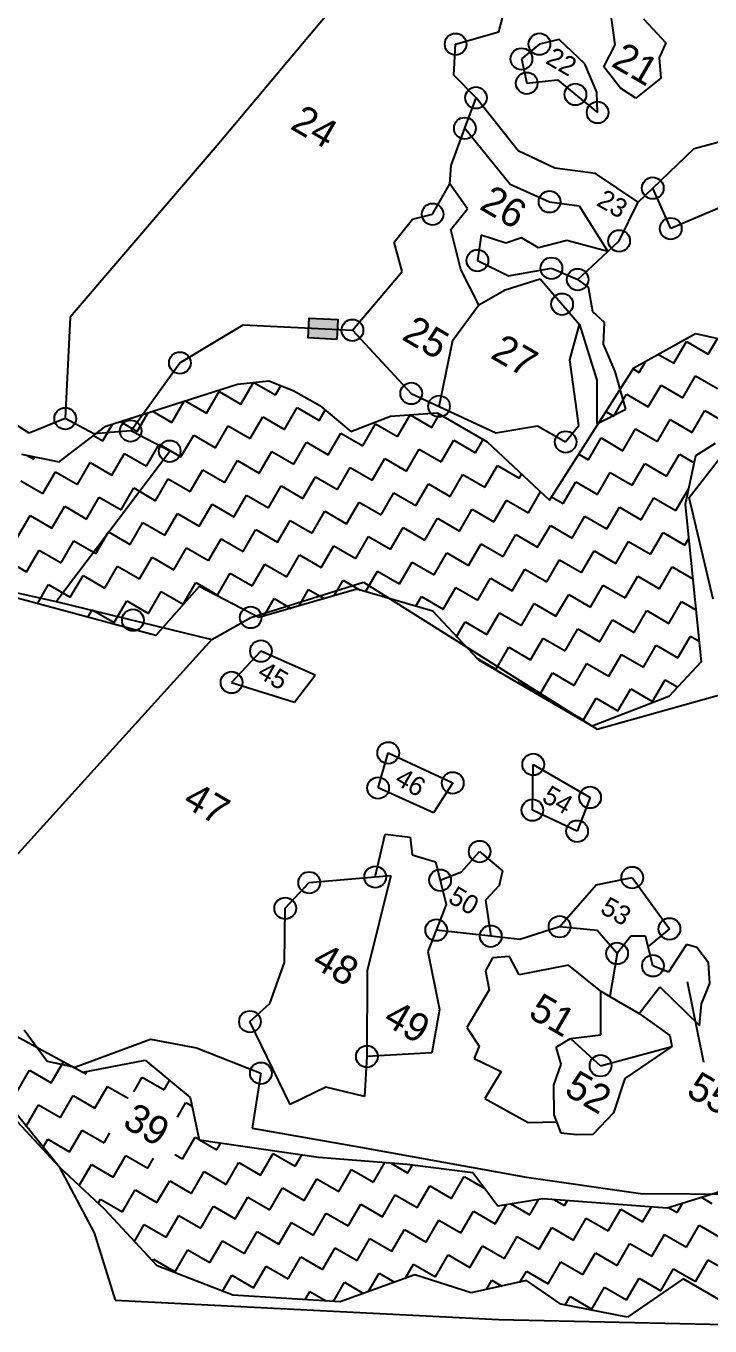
# Model space of a CAD drawing. Header units: metres. Extents: x 321906 to 324695, y 1838151 to 1839688.
# Drawn here: x 322976 to 323425, y 1838385 to 1839238 of the extents above; entities that cross this region are included whole.
import ezdxf

# ---------------------------------------------------------------- set-up
doc = ezdxf.new("R2010")
doc.units = ezdxf.units.M
for name, color, linetype in [('POLY_HATCH', 12, 'Continuous'), ('POLY_PARCEL', 6, 'Continuous'), ('TEXT_PARCEL', 7, 'Continuous'), ('V_BOUND_LINE', 7, 'Continuous')]:
    doc.layers.add(name, color=color, linetype=linetype)
doc.styles.add('TEXT_MAP', font='', dxfattribs={"height": 2.5})
doc.styles.get('TEXT_MAP').set_extended_font_data('Kruti Dev 050')
doc.dimstyles.get("Standard").update_dxf_attribs({"dimtxt": 0.18, "dimasz": 0.18, "dimexe": 0.18, "dimexo": 0.0625, "dimgap": 0.09, "dimtad": 0, "dimtih": 1, "dimtoh": 1, "dimdec": 4, "dimzin": 0, "dimdsep": 46, "dimtxsty": 'Standard', "dimcen": 0.09, "dimadec": 0, "dimazin": 0, "dimtfac": 1, "dimtdec": 4, "dimtofl": 0, "dimtmove": 0, "dimatfit": 3, "dimfxl": 1, "dimtolj": 1, "dimtzin": 0, "dimarcsym": 0})

msp = doc.modelspace()

# ---------------------------------------------------------------- hatches: boundary and pattern name
msp.add_hatch(color=256).paths.add_polyline_path([(323161.93, 1839046.42), (323161.2, 1839033.37), (323180.06, 1839032.3), (323180.8, 1839045.36)])

# ---------------------------------------------------------------- linework, layer by layer
msp.add_lwpolyline([(323180.06, 1839032.3), (323161.2, 1839033.37), (323161.93, 1839046.42), (323180.8, 1839045.36)], close=True)
for centre in [(323257.99, 1839226.11), (323313, 1839226.19), (323301.22, 1839216.44), (323304.63, 1839200.49), (323271.37, 1839190.99), (323336.63, 1839193.13), (323351.19, 1839181.31), (323264.05, 1839170.93), (323387.36, 1839131.66), (323319.63, 1839122.7), (323242.92, 1839114.5), (323399.19, 1839105.07), (323365.3, 1839097.04), (323272.3, 1839084.09), (323320.91, 1839079.04), (323338.09, 1839071.64), (323327.88, 1839055.5), (323190.27, 1839038.4), (323077.03, 1839016.95), (323228.89, 1838996.94), (323247.11, 1838988.44), (323001.83, 1838980.43), (323044.74, 1838972.27), (323070.35, 1838958.98), (323330.21, 1838965.06), (323046.22, 1838848.11), (323123.5, 1838849.89), (323130.26, 1838827.81), (323110.98, 1838807.24), (323213.76, 1838760.99), (323308.95, 1838753.4), (323207.12, 1838737.96), (323256.13, 1838741.27), (323346.27, 1838731.73), (323308.34, 1838723.41), (323337.74, 1838709.58), (323273.74, 1838696.24), (323205.24, 1838679.55), (323247.78, 1838677.46), (323373.88, 1838679.14), (323161.91, 1838675.84), (323146.15, 1838658.98), (323245.27, 1838644.71), (323326.2, 1838646.91), (323398.35, 1838645.49), (323281.05, 1838640.7), (323363.97, 1838629.36), (323387.51, 1838621.24), (323123.03, 1838584.61), (323199.78, 1838561.71), (323130.23, 1838550.77), (323353.08, 1838555.69)]:
    msp.add_circle(centre, 7.11)
at = {"layer": 'POLY_HATCH'}
for p, q in [((323374.87, 1839013.7), (323415.4, 1839036.25)), ((323415.4, 1839036.25), (323442.76, 1839030.13)), ((323319.55, 1838926.81), (323374.87, 1839013.7)), ((323028.44, 1838975.43), (323114.91, 1839002.94)), ((323114.91, 1839002.94), (323135.5, 1839005.16)), ((323135.5, 1839005.16), (323151.39, 1838998.76)), ((323151.39, 1838998.76), (323168.82, 1838988.91)), ((323168.82, 1838988.91), (323189.27, 1838971.9)), ((323189.27, 1838971.9), (323215.19, 1838982.01)), ((323215.19, 1838982.01), (323245.88, 1838984.16)), ((323245.88, 1838984.16), (323278.61, 1838965.16)), ((322997.78, 1838951.95), (323028.44, 1838975.43)), ((323278.61, 1838965.16), (323319.55, 1838926.81)), ((322973.11, 1838957.03), (322997.78, 1838951.95)), ((323428.38, 1838964.14), (323415.52, 1838955.88)), ((323415.52, 1838955.88), (323408.68, 1838924.07)), ((323408.68, 1838924.07), (323419.21, 1838820.8)), ((323061.27, 1838838.09), (322937.13, 1838871.32)), ((323089.64, 1838870.19), (323061.27, 1838838.09)), ((323128.87, 1838849.84), (323089.64, 1838870.19)), ((323193.13, 1838868.39), (323128.87, 1838849.84)), ((323243.09, 1838853.95), (323193.13, 1838868.39)), ((323273.12, 1838821.93), (323243.09, 1838853.95)), ((323347.66, 1838778.64), (323273.12, 1838821.93)), ((323419.21, 1838820.8), (323397.84, 1838798.08)), ((323397.84, 1838798.08), (323347.66, 1838778.64)), ((322952.3, 1838584.51), (323013.35, 1838551.48)), ((322997.81, 1838489.31), (322933.69, 1838568.55)), ((323013.35, 1838551.48), (323054.33, 1838559.26)), ((323054.33, 1838559.26), (323083.89, 1838534.81)), ((323083.89, 1838534.81), (323089.71, 1838507.14)), ((323089.71, 1838507.14), (323168.11, 1838495.62)), ((323168.11, 1838495.62), (323226.22, 1838491.02)), ((323396.79, 1838462.4), (323525.8, 1838502.6)), ((323027.71, 1838461.29), (322997.81, 1838489.31)), ((323226.22, 1838491.02), (323269.2, 1838485.49)), ((323269.2, 1838485.49), (323285.74, 1838463.74)), ((323062.15, 1838424.3), (323027.71, 1838461.29)), ((323285.74, 1838463.74), (323315.23, 1838468.47)), ((323315.23, 1838468.47), (323396.79, 1838462.4)), ((323111.82, 1838405.17), (323062.15, 1838424.3)), ((323231.31, 1838418.36), (323182.18, 1838400.74)), ((323268.25, 1838406.62), (323231.31, 1838418.36)), ((323304.54, 1838414.69), (323268.25, 1838406.62)), ((323327.12, 1838399.15), (323304.54, 1838414.69)), ((323407.27, 1838415.75), (323370.87, 1838390.74)), ((323445.45, 1838393.58), (323407.27, 1838415.75)), ((323182.18, 1838400.74), (323111.82, 1838405.17)), ((323370.87, 1838390.74), (323327.12, 1838399.15))]:
    msp.add_line(p, q, dxfattribs=at)
at = {"layer": 'POLY_HATCH', "linetype": 'Continuous'}
for p, q in [((323423.78, 1839022.72), (323429.77, 1839033.04)), ((323401.11, 1839016.71), (323409.44, 1839031.05)), ((323409.44, 1839031.05), (323423.78, 1839022.72)), ((323378.44, 1839010.7), (323382.73, 1839018.07)), ((323390.92, 1839022.63), (323401.11, 1839016.71)), ((323374.44, 1839013.02), (323378.44, 1839010.7)), ((323407.12, 1838994.04), (323415.45, 1839008.38)), ((323415.45, 1839008.38), (323429.79, 1839000.05)), ((323117.09, 1838989.9), (323125.31, 1839004.06)), ((323125.66, 1839004.09), (323139.75, 1838995.91)), ((323139.75, 1838995.91), (323143.3, 1839002.01)), ((323384.46, 1838988.03), (323392.78, 1839002.37)), ((323392.78, 1839002.37), (323407.12, 1838994.04)), ((323071.75, 1838977.87), (323079.83, 1838991.78)), ((323080.47, 1838991.98), (323094.42, 1838983.88)), ((323094.42, 1838983.88), (323102.75, 1838998.22)), ((323102.75, 1838998.22), (323117.09, 1838989.9)), ((323361.79, 1838982.02), (323370.12, 1838996.36)), ((323370.12, 1838996.36), (323384.46, 1838988.03)), ((323049.09, 1838971.86), (323056.31, 1838984.3)), ((323059.14, 1838985.2), (323071.75, 1838977.87)), ((323145.77, 1838973.24), (323154.09, 1838987.58)), ((323154.09, 1838987.58), (323168.43, 1838979.25)), ((323168.43, 1838979.25), (323172.34, 1838985.98)), ((323219.78, 1838968.61), (323228.09, 1838982.92)), ((323228.16, 1838982.92), (323242.44, 1838974.62)), ((323242.44, 1838974.62), (323247.45, 1838983.25)), ((323356.61, 1838985.03), (323361.79, 1838982.02)), ((323413.14, 1838971.37), (323421.46, 1838985.71)), ((323421.46, 1838985.71), (323435.8, 1838977.39)), ((323026.42, 1838965.85), (323032.79, 1838976.82)), ((323037.8, 1838978.41), (323049.09, 1838971.86)), ((323100.43, 1838961.22), (323108.76, 1838975.56)), ((323108.76, 1838975.56), (323123.1, 1838967.23)), ((323123.1, 1838967.23), (323131.43, 1838981.57)), ((323131.43, 1838981.57), (323145.77, 1838973.24)), ((323197.11, 1838962.6), (323205.44, 1838976.94)), ((323205.44, 1838976.94), (323219.78, 1838968.61)), ((323367.8, 1838959.35), (323376.13, 1838973.69)), ((323376.13, 1838973.69), (323390.47, 1838965.36)), ((323390.47, 1838965.36), (323398.8, 1838979.7)), ((323398.8, 1838979.7), (323413.14, 1838971.37)), ((323020.45, 1838969.31), (323026.42, 1838965.85)), ((323077.77, 1838955.2), (323086.09, 1838969.54)), ((323086.09, 1838969.54), (323100.43, 1838961.22)), ((323151.78, 1838950.57), (323160.11, 1838964.91)), ((323160.11, 1838964.91), (323174.44, 1838956.59)), ((323174.44, 1838956.59), (323182.77, 1838970.93)), ((323182.77, 1838970.93), (323197.11, 1838962.6)), ((323248.46, 1838951.96), (323256.78, 1838966.3)), ((323256.78, 1838966.3), (323271.12, 1838957.97)), ((323271.12, 1838957.97), (323276.13, 1838966.59)), ((323345.14, 1838953.34), (323353.46, 1838967.68)), ((323353.46, 1838967.68), (323367.8, 1838959.35)), ((322976.9, 1838956.25), (322981.09, 1838953.82)), ((323032.43, 1838943.18), (323040.76, 1838957.52)), ((323040.76, 1838957.52), (323055.1, 1838949.19)), ((323055.1, 1838949.19), (323063.43, 1838963.53)), ((323063.43, 1838963.53), (323077.77, 1838955.2)), ((323129.11, 1838944.56), (323137.44, 1838958.9)), ((323137.44, 1838958.9), (323151.78, 1838950.57)), ((323225.79, 1838945.94), (323234.12, 1838960.28)), ((323234.12, 1838960.28), (323248.46, 1838951.96)), ((323338.78, 1838957.03), (323345.14, 1838953.34)), ((323396.48, 1838942.7), (323404.81, 1838957.04)), ((323404.81, 1838957.04), (323414.55, 1838951.38)), ((322981.09, 1838953.82), (322981.9, 1838955.22)), ((323009.77, 1838937.17), (323018.09, 1838951.51)), ((323018.09, 1838951.51), (323032.43, 1838943.18)), ((323106.44, 1838938.55), (323114.77, 1838952.89)), ((323114.77, 1838952.89), (323129.11, 1838944.56)), ((323180.46, 1838933.92), (323188.78, 1838948.26)), ((323188.78, 1838948.26), (323203.12, 1838939.93)), ((323203.12, 1838939.93), (323211.45, 1838954.27)), ((323211.45, 1838954.27), (323225.79, 1838945.94)), ((323277.14, 1838935.3), (323285.46, 1838949.64)), ((323285.46, 1838949.64), (323299.8, 1838941.31)), ((323373.81, 1838936.68), (323382.14, 1838951.02)), ((323382.14, 1838951.02), (323396.48, 1838942.7)), ((322972.76, 1838939.48), (322987.1, 1838931.16)), ((322987.1, 1838931.16), (322995.43, 1838945.49)), ((322995.43, 1838945.49), (323009.77, 1838937.17)), ((323061.11, 1838926.53), (323069.44, 1838940.86)), ((323069.44, 1838940.86), (323083.78, 1838932.54)), ((323083.78, 1838932.54), (323092.11, 1838946.88)), ((323092.11, 1838946.88), (323106.44, 1838938.55)), ((323157.79, 1838927.91), (323166.12, 1838942.25)), ((323166.12, 1838942.25), (323180.46, 1838933.92)), ((323254.47, 1838929.29), (323262.8, 1838943.63)), ((323262.8, 1838943.63), (323277.14, 1838935.3)), ((323299.8, 1838941.31), (323301.3, 1838943.9)), ((323351.15, 1838930.67), (323359.47, 1838945.01)), ((323359.47, 1838945.01), (323373.81, 1838936.68)), ((323038.44, 1838920.51), (323046.77, 1838934.85)), ((323046.77, 1838934.85), (323061.11, 1838926.53)), ((323135.12, 1838921.9), (323143.45, 1838936.23)), ((323143.45, 1838936.23), (323157.79, 1838927.91)), ((323209.14, 1838917.27), (323217.46, 1838931.6)), ((323217.46, 1838931.6), (323231.8, 1838923.28)), ((323231.8, 1838923.28), (323240.13, 1838937.62)), ((323240.13, 1838937.62), (323254.47, 1838929.29)), ((323305.81, 1838918.65), (323313.72, 1838932.27)), ((323328.48, 1838924.66), (323336.81, 1838939)), ((323336.81, 1838939), (323351.15, 1838930.67)), ((323402.49, 1838920.03), (323410.82, 1838934.37)), ((323410.82, 1838934.37), (323410.89, 1838934.33)), ((322993.11, 1838908.49), (323001.44, 1838922.83)), ((323001.44, 1838922.83), (323015.78, 1838914.5)), ((323015.78, 1838914.5), (323024.11, 1838928.84)), ((323024.11, 1838928.84), (323038.44, 1838920.51)), ((323089.79, 1838909.87), (323098.12, 1838924.21)), ((323098.12, 1838924.21), (323112.46, 1838915.88)), ((323112.46, 1838915.88), (323120.78, 1838930.22)), ((323120.78, 1838930.22), (323135.12, 1838921.9)), ((323186.47, 1838911.25), (323194.8, 1838925.59)), ((323194.8, 1838925.59), (323209.14, 1838917.27)), ((323283.15, 1838912.64), (323291.47, 1838926.97)), ((323291.47, 1838926.97), (323305.81, 1838918.65)), ((323320.96, 1838929.03), (323328.48, 1838924.66)), ((323357.16, 1838908), (323365.49, 1838922.34)), ((323365.49, 1838922.34), (323379.83, 1838914.02)), ((323379.83, 1838914.02), (323388.15, 1838928.36)), ((323388.15, 1838928.36), (323402.49, 1838920.03)), ((322970.45, 1838902.48), (322978.77, 1838916.82)), ((322978.77, 1838916.82), (322993.11, 1838908.49)), ((323067.12, 1838903.86), (323075.45, 1838918.2)), ((323075.45, 1838918.2), (323089.79, 1838909.87)), ((323141.14, 1838899.23), (323149.46, 1838913.57)), ((323149.46, 1838913.57), (323163.8, 1838905.24)), ((323163.8, 1838905.24), (323172.13, 1838919.58)), ((323172.13, 1838919.58), (323186.47, 1838911.25)), ((323237.81, 1838900.61), (323246.14, 1838914.95)), ((323246.14, 1838914.95), (323260.48, 1838906.62)), ((323260.48, 1838906.62), (323268.81, 1838920.96)), ((323268.81, 1838920.96), (323283.15, 1838912.64)), ((323334.49, 1838901.99), (323342.82, 1838916.33)), ((323342.82, 1838916.33), (323357.16, 1838908)), ((323021.79, 1838891.83), (323030.12, 1838906.17)), ((323030.12, 1838906.17), (323044.46, 1838897.85)), ((323044.46, 1838897.85), (323052.78, 1838912.19)), ((323052.78, 1838912.19), (323067.12, 1838903.86)), ((323118.47, 1838893.22), (323126.8, 1838907.56)), ((323126.8, 1838907.56), (323141.14, 1838899.23)), ((323215.15, 1838894.6), (323223.48, 1838908.94)), ((323223.48, 1838908.94), (323237.81, 1838900.61)), ((323311.83, 1838895.98), (323320.15, 1838910.32)), ((323320.15, 1838910.32), (323334.49, 1838901.99)), ((323385.84, 1838891.35), (323394.17, 1838905.69)), ((323394.17, 1838905.69), (323408.51, 1838897.36)), ((322999.12, 1838885.82), (323007.45, 1838900.16)), ((323007.45, 1838900.16), (323021.79, 1838891.83)), ((323095.8, 1838887.2), (323104.13, 1838901.54)), ((323104.13, 1838901.54), (323118.47, 1838893.22)), ((323169.81, 1838882.57), (323178.14, 1838896.91)), ((323178.14, 1838896.91), (323192.48, 1838888.59)), ((323192.48, 1838888.59), (323200.81, 1838902.93)), ((323200.81, 1838902.93), (323215.15, 1838894.6)), ((323266.49, 1838883.96), (323274.82, 1838898.3)), ((323274.82, 1838898.3), (323289.16, 1838889.97)), ((323289.16, 1838889.97), (323297.49, 1838904.31)), ((323297.49, 1838904.31), (323311.83, 1838895.98)), ((323363.17, 1838885.34), (323371.5, 1838899.68)), ((323371.5, 1838899.68), (323385.84, 1838891.35)), ((323408.51, 1838897.36), (323410.97, 1838901.61)), ((322962.12, 1838888.14), (322976.46, 1838879.81)), ((322976.46, 1838879.81), (322984.78, 1838894.15)), ((322984.78, 1838894.15), (322999.12, 1838885.82)), ((323050.47, 1838875.18), (323058.8, 1838889.52)), ((323058.8, 1838889.52), (323073.14, 1838881.19)), ((323073.14, 1838881.19), (323081.46, 1838895.53)), ((323081.46, 1838895.53), (323095.8, 1838887.2)), ((323147.15, 1838876.56), (323155.48, 1838890.9)), ((323155.48, 1838890.9), (323169.81, 1838882.57)), ((323243.83, 1838877.94), (323252.15, 1838892.28)), ((323252.15, 1838892.28), (323266.49, 1838883.96)), ((323340.51, 1838879.33), (323348.83, 1838893.67)), ((323348.83, 1838893.67), (323363.17, 1838885.34)), ((323027.8, 1838869.17), (323036.13, 1838883.51)), ((323036.13, 1838883.51), (323050.47, 1838875.18)), ((323124.48, 1838870.55), (323132.81, 1838884.89)), ((323132.81, 1838884.89), (323147.15, 1838876.56)), ((323198.95, 1838866.7), (323206.82, 1838880.26)), ((323206.82, 1838880.26), (323221.16, 1838871.93)), ((323221.16, 1838871.93), (323229.49, 1838886.27)), ((323229.49, 1838886.27), (323243.83, 1838877.94)), ((323295.17, 1838867.3), (323303.5, 1838881.64)), ((323303.5, 1838881.64), (323317.84, 1838873.31)), ((323317.84, 1838873.31), (323326.17, 1838887.65)), ((323326.17, 1838887.65), (323340.51, 1838879.33)), ((323391.85, 1838868.68), (323400.18, 1838883.02)), ((323400.18, 1838883.02), (323413.66, 1838875.19)), ((322983.49, 1838858.91), (322990.8, 1838871.48)), ((322990.8, 1838871.48), (323005.14, 1838863.16)), ((323005.14, 1838863.16), (323013.46, 1838877.49)), ((323013.46, 1838877.49), (323027.8, 1838869.17)), ((323079.15, 1838858.53), (323087.48, 1838872.86)), ((323087.48, 1838872.86), (323101.81, 1838864.54)), ((323101.81, 1838864.54), (323110.14, 1838878.88)), ((323110.14, 1838878.88), (323124.48, 1838870.55)), ((323178.26, 1838864.09), (323184.15, 1838874.25)), ((323184.15, 1838874.25), (323195.36, 1838867.74)), ((323272.51, 1838861.29), (323280.83, 1838875.63)), ((323280.83, 1838875.63), (323295.17, 1838867.3)), ((323346.52, 1838856.66), (323354.84, 1838871)), ((323354.84, 1838871), (323369.18, 1838862.67)), ((323369.18, 1838862.67), (323377.51, 1838877.01)), ((323377.51, 1838877.01), (323391.85, 1838868.68)), ((323056.48, 1838852.51), (323064.81, 1838866.85)), ((323064.81, 1838866.85), (323079.15, 1838858.53)), ((323155.22, 1838857.44), (323161.49, 1838868.23)), ((323161.49, 1838868.23), (323171.82, 1838862.24)), ((323231.79, 1838857.21), (323235.5, 1838863.6)), ((323235.5, 1838863.6), (323249.84, 1838855.28)), ((323249.84, 1838855.28), (323258.17, 1838869.62)), ((323258.17, 1838869.62), (323272.51, 1838861.29)), ((323323.85, 1838850.65), (323332.18, 1838864.99)), ((323332.18, 1838864.99), (323346.52, 1838856.66)), ((323016.69, 1838850.02), (323019.48, 1838854.83)), ((323019.48, 1838854.83), (323033.81, 1838846.5)), ((323033.81, 1838846.5), (323042.14, 1838860.84)), ((323042.14, 1838860.84), (323056.48, 1838852.51)), ((323132.18, 1838850.79), (323138.82, 1838862.22)), ((323138.82, 1838862.22), (323149.76, 1838855.87)), ((323301.18, 1838844.64), (323309.51, 1838858.97)), ((323309.51, 1838858.97), (323323.85, 1838850.65)), ((323375.2, 1838840.01), (323383.52, 1838854.34)), ((323383.52, 1838854.34), (323397.86, 1838846.02)), ((323397.86, 1838846.02), (323406.19, 1838860.36)), ((323406.19, 1838860.36), (323415.74, 1838854.81)), ((323258.62, 1838837.38), (323264.18, 1838846.95)), ((323264.18, 1838846.95), (323278.52, 1838838.62)), ((323278.52, 1838838.62), (323286.84, 1838852.96)), ((323286.84, 1838852.96), (323301.18, 1838844.64)), ((323352.53, 1838833.99), (323360.86, 1838848.33)), ((323360.86, 1838848.33), (323375.2, 1838840.01)), ((323329.86, 1838827.98), (323338.19, 1838842.32)), ((323338.19, 1838842.32), (323352.53, 1838833.99)), ((323403.88, 1838823.35), (323412.2, 1838837.69)), ((323412.2, 1838837.69), (323417.82, 1838834.43)), ((323284.53, 1838815.96), (323292.86, 1838830.3)), ((323292.86, 1838830.3), (323307.2, 1838821.97)), ((323307.2, 1838821.97), (323315.52, 1838836.31)), ((323315.52, 1838836.31), (323329.86, 1838827.98)), ((323381.21, 1838817.34), (323389.54, 1838831.68)), ((323389.54, 1838831.68), (323403.88, 1838823.35)), ((323271.78, 1838823.36), (323284.53, 1838815.96)), ((323335.88, 1838805.31), (323344.2, 1838819.65)), ((323344.2, 1838819.65), (323358.54, 1838811.33)), ((323358.54, 1838811.33), (323366.87, 1838825.67)), ((323366.87, 1838825.67), (323381.21, 1838817.34)), ((323313.21, 1838799.3), (323321.54, 1838813.64)), ((323321.54, 1838813.64), (323335.88, 1838805.31)), ((323298.59, 1838807.14), (323298.87, 1838807.63)), ((323298.87, 1838807.63), (323313.21, 1838799.3)), ((323364.55, 1838788.66), (323372.88, 1838803)), ((323372.88, 1838803), (323387.22, 1838794.67)), ((323387.22, 1838794.67), (323395.55, 1838809.01)), ((323395.55, 1838809.01), (323403.68, 1838804.29)), ((323341.89, 1838782.65), (323350.21, 1838796.99)), ((323350.21, 1838796.99), (323364.55, 1838788.66)), ((323327.27, 1838790.49), (323327.55, 1838790.97)), ((323327.55, 1838790.97), (323341.89, 1838782.65)), ((322992.63, 1838544.44), (323000.69, 1838558.33)), ((322969.96, 1838538.43), (322978.29, 1838552.77)), ((322978.29, 1838552.77), (322992.63, 1838544.44)), ((323013.48, 1838551.51), (323015.29, 1838550.45)), ((323015.29, 1838550.45), (323016.21, 1838552.03)), ((323046.74, 1838538.57), (323052.3, 1838548.14)), ((323052.3, 1838548.14), (323066.64, 1838539.81)), ((323021.31, 1838527.79), (323029.63, 1838542.13)), ((323029.63, 1838542.13), (323043.14, 1838534.28)), ((323066.64, 1838539.81), (323070.28, 1838546.07)), ((322976.15, 1838516.07), (322984.3, 1838530.1)), ((322984.3, 1838530.1), (322998.64, 1838521.77)), ((322998.64, 1838521.77), (323006.97, 1838536.11)), ((323006.97, 1838536.11), (323021.31, 1838527.79)), ((323075.42, 1838521.91), (323080.98, 1838531.48)), ((323080.98, 1838531.48), (323085.09, 1838529.09)), ((323004.65, 1838499.11), (323012.98, 1838513.45)), ((323012.98, 1838513.45), (323027.32, 1838505.12)), ((322987.32, 1838502.27), (322990.31, 1838507.43)), ((322990.31, 1838507.43), (323004.65, 1838499.11)), ((323027.32, 1838505.12), (323031.06, 1838511.56)), ((323078.66, 1838494.48), (323086.99, 1838508.82)), ((323086.99, 1838508.82), (323089.69, 1838507.25)), ((323089.93, 1838507.11), (323101.33, 1838500.49)), ((323101.33, 1838500.49), (323103.98, 1838505.04)), ((323033.33, 1838482.45), (323041.66, 1838496.79)), ((323041.66, 1838496.79), (323056, 1838488.47)), ((323073.73, 1838497.34), (323078.66, 1838494.48)), ((323130.01, 1838483.84), (323138.34, 1838498.17)), ((323138.34, 1838498.17), (323152.68, 1838489.85)), ((323152.68, 1838489.85), (323156.98, 1838497.25)), ((323010.97, 1838476.97), (323018.99, 1838490.78)), ((323018.99, 1838490.78), (323033.33, 1838482.45)), ((323056, 1838488.47), (323059.74, 1838494.91)), ((323107.34, 1838477.82), (323115.67, 1838492.16)), ((323115.67, 1838492.16), (323130.01, 1838483.84)), ((323181.36, 1838473.19), (323189.68, 1838487.53)), ((323189.68, 1838487.53), (323204.02, 1838479.21)), ((323204.02, 1838479.21), (323211.56, 1838492.18)), ((323215.2, 1838491.89), (323226.69, 1838485.22)), ((323226.69, 1838485.22), (323229.79, 1838490.56)), ((323062.01, 1838465.8), (323070.34, 1838480.14)), ((323070.34, 1838480.14), (323084.68, 1838471.81)), ((323084.68, 1838471.81), (323093, 1838486.15)), ((323093, 1838486.15), (323107.34, 1838477.82)), ((323158.69, 1838467.18), (323167.02, 1838481.52)), ((323167.02, 1838481.52), (323181.36, 1838473.19)), ((323255.37, 1838468.56), (323263.69, 1838482.9)), ((323263.69, 1838482.9), (323277.07, 1838475.13)), ((323039.34, 1838459.79), (323047.67, 1838474.13)), ((323047.67, 1838474.13), (323062.01, 1838465.8)), ((323136.02, 1838461.17), (323144.35, 1838475.51)), ((323144.35, 1838475.51), (323158.69, 1838467.18)), ((323210.03, 1838456.54), (323218.36, 1838470.88)), ((323218.36, 1838470.88), (323232.7, 1838462.55)), ((323232.7, 1838462.55), (323241.03, 1838476.89)), ((323241.03, 1838476.89), (323255.37, 1838468.56)), ((323023.39, 1838465.34), (323025, 1838468.11)), ((323025, 1838468.11), (323039.34, 1838459.79)), ((323090.69, 1838449.14), (323099.02, 1838463.48)), ((323099.02, 1838463.48), (323113.36, 1838455.16)), ((323113.36, 1838455.16), (323121.68, 1838469.5)), ((323121.68, 1838469.5), (323136.02, 1838461.17)), ((323187.37, 1838450.53), (323195.69, 1838464.87)), ((323195.69, 1838464.87), (323210.03, 1838456.54)), ((323284.05, 1838451.91), (323291.45, 1838464.66)), ((323294.32, 1838465.12), (323306.71, 1838457.92)), ((323306.71, 1838457.92), (323312.59, 1838468.05)), ((323322.49, 1838467.93), (323329.38, 1838463.93)), ((323329.38, 1838463.93), (323331.32, 1838467.27)), ((323358.06, 1838447.28), (323366.39, 1838461.62)), ((323366.39, 1838461.62), (323380.72, 1838453.29)), ((323380.72, 1838453.29), (323386.46, 1838463.17)), ((323397.62, 1838462.65), (323403.39, 1838459.3)), ((323403.39, 1838459.3), (323407.04, 1838465.59)), ((323419.11, 1838469.35), (323426.06, 1838465.31)), ((323068.02, 1838443.13), (323076.35, 1838457.47)), ((323076.35, 1838457.47), (323090.69, 1838449.14)), ((323142.03, 1838438.5), (323150.36, 1838452.84)), ((323150.36, 1838452.84), (323164.7, 1838444.51)), ((323164.7, 1838444.51), (323173.03, 1838458.85)), ((323173.03, 1838458.85), (323187.37, 1838450.53)), ((323238.71, 1838439.88), (323247.04, 1838454.22)), ((323247.04, 1838454.22), (323261.38, 1838445.9)), ((323261.38, 1838445.9), (323269.71, 1838460.24)), ((323269.71, 1838460.24), (323284.05, 1838451.91)), ((323335.39, 1838441.27), (323343.72, 1838455.61)), ((323343.72, 1838455.61), (323358.06, 1838447.28)), ((323047.22, 1838440.33), (323053.68, 1838451.46)), ((323053.68, 1838451.46), (323068.02, 1838443.13)), ((323119.37, 1838432.49), (323127.69, 1838446.83)), ((323127.69, 1838446.83), (323142.03, 1838438.5)), ((323216.05, 1838433.87), (323224.37, 1838448.21)), ((323224.37, 1838448.21), (323238.71, 1838439.88)), ((323312.72, 1838435.25), (323321.05, 1838449.59)), ((323321.05, 1838449.59), (323335.39, 1838441.27)), ((323386.74, 1838430.62), (323395.06, 1838444.96)), ((323395.06, 1838444.96), (323409.4, 1838436.64)), ((323409.4, 1838436.64), (323417.73, 1838450.98)), ((323417.73, 1838450.98), (323432.07, 1838442.65)), ((323096.7, 1838426.48), (323105.03, 1838440.82)), ((323105.03, 1838440.82), (323119.37, 1838432.49)), ((323170.71, 1838421.85), (323179.04, 1838436.19)), ((323179.04, 1838436.19), (323193.38, 1838427.86)), ((323193.38, 1838427.86), (323201.71, 1838442.2)), ((323201.71, 1838442.2), (323216.05, 1838433.87)), ((323267.39, 1838423.23), (323275.72, 1838437.57)), ((323275.72, 1838437.57), (323290.06, 1838429.24)), ((323290.06, 1838429.24), (323298.39, 1838443.58)), ((323298.39, 1838443.58), (323312.72, 1838435.25)), ((323364.07, 1838424.61), (323372.4, 1838438.95)), ((323372.4, 1838438.95), (323386.74, 1838430.62)), ((323059.03, 1838427.65), (323059.69, 1838428.79)), ((323059.69, 1838428.79), (323074.03, 1838420.47)), ((323074.03, 1838420.47), (323082.36, 1838434.8)), ((323082.36, 1838434.8), (323096.7, 1838426.48)), ((323148.05, 1838415.84), (323156.37, 1838430.17)), ((323156.37, 1838430.17), (323170.71, 1838421.85)), ((323244.73, 1838417.22), (323253.05, 1838431.56)), ((323253.05, 1838431.56), (323267.39, 1838423.23)), ((323341.4, 1838418.6), (323349.73, 1838432.94)), ((323349.73, 1838432.94), (323364.07, 1838424.61)), ((323415.42, 1838413.97), (323423.74, 1838428.31)), ((323423.74, 1838428.31), (323438.08, 1838419.98)), ((323125.38, 1838409.82), (323133.71, 1838424.16)), ((323133.71, 1838424.16), (323148.05, 1838415.84)), ((323200.65, 1838407.36), (323207.72, 1838419.53)), ((323207.72, 1838419.53), (323217.98, 1838413.58)), ((323224.87, 1838416.05), (323230.39, 1838425.54)), ((323230.39, 1838425.54), (323244.73, 1838417.22)), ((323300.22, 1838413.73), (323304.4, 1838420.91)), ((323304.4, 1838420.91), (323318.74, 1838412.59)), ((323318.74, 1838412.59), (323327.06, 1838426.93)), ((323327.06, 1838426.93), (323341.4, 1838418.6)), ((323392.75, 1838407.96), (323401.08, 1838422.3)), ((323401.08, 1838422.3), (323415.42, 1838413.97)), ((323105.02, 1838407.78), (323111.04, 1838418.15)), ((323111.04, 1838418.15), (323125.38, 1838409.82)), ((323177.79, 1838401.01), (323185.05, 1838413.52)), ((323185.05, 1838413.52), (323197.56, 1838406.26)), ((323278.21, 1838408.83), (323281.73, 1838414.9)), ((323281.73, 1838414.9), (323288.31, 1838411.08)), ((323347.42, 1838395.93), (323355.74, 1838410.27)), ((323355.74, 1838410.27), (323370.08, 1838401.95)), ((323370.08, 1838401.95), (323378.41, 1838416.28)), ((323378.41, 1838416.28), (323392.75, 1838407.96)), ((323159.29, 1838402.18), (323162.39, 1838407.51)), ((323162.39, 1838407.51), (323173.05, 1838401.31)), ((323329.81, 1838398.63), (323333.08, 1838404.26)), ((323333.08, 1838404.26), (323347.42, 1838395.93))]:
    msp.add_line(p, q, dxfattribs=at)
at = {"layer": 'POLY_PARCEL'}
for p, q in [((323362.61, 1839225.72), (323358.14, 1839258.69)), ((323286.43, 1839234.21), (323290.2, 1839249.34)), ((323381.2, 1839242.71), (323396.02, 1839227)), ((323257.99, 1839226.11), (323286.43, 1839234.21)), ((323256.74, 1839205.87), (323257.99, 1839226.11)), ((323313, 1839226.19), (323301.22, 1839216.44)), ((323326.05, 1839229.1), (323313, 1839226.19)), ((323342.68, 1839213.33), (323326.05, 1839229.1)), ((323355.19, 1839211.28), (323362.61, 1839225.72)), ((323396.02, 1839227), (323391.65, 1839217.25)), ((323301.22, 1839216.44), (323304.63, 1839200.49)), ((323350.66, 1839194.71), (323342.68, 1839213.33)), ((323391.65, 1839217.25), (323392.57, 1839203.79)), ((323271.37, 1839190.99), (323256.74, 1839205.87)), ((323366.1, 1839197.19), (323355.19, 1839211.28)), ((323392.57, 1839203.79), (323376.22, 1839190.67)), ((323304.63, 1839200.49), (323324.75, 1839202.78)), ((323324.75, 1839202.78), (323351.19, 1839181.31)), ((323376.22, 1839190.67), (323366.1, 1839197.19)), ((323264.05, 1839170.93), (323271.37, 1839190.99)), ((323299.07, 1839156.1), (323271.37, 1839190.99)), ((323351.19, 1839181.31), (323350.66, 1839194.71)), ((323255.17, 1839146.6), (323264.05, 1839170.93)), ((323264.05, 1839170.93), (323293.72, 1839134.31)), ((323414.6, 1839157.58), (323449.82, 1839167.27)), ((323323, 1839144.78), (323299.07, 1839156.1)), ((323387.36, 1839131.66), (323414.6, 1839157.58)), ((323254.09, 1839134.38), (323255.17, 1839146.6)), ((323349.74, 1839141.26), (323323, 1839144.78)), ((323377.86, 1839122.36), (323349.74, 1839141.26)), ((323242.92, 1839114.5), (323254.09, 1839134.38)), ((323265.74, 1839118), (323254.09, 1839134.38)), ((323293.72, 1839134.31), (323319.63, 1839122.7)), ((323377.86, 1839122.36), (323387.36, 1839131.66)), ((323399.19, 1839105.07), (323387.36, 1839131.66)), ((323319.63, 1839122.7), (323339.1, 1839119.98)), ((323339.1, 1839119.98), (323357.79, 1839090.03)), ((323365.3, 1839097.04), (323377.86, 1839122.36)), ((323433.83, 1839119.75), (323399.19, 1839105.07)), ((323217.75, 1839096.3), (323229.64, 1839111.27)), ((323229.64, 1839111.27), (323242.92, 1839114.5)), ((323254.84, 1839104.44), (323265.74, 1839118)), ((323261.42, 1839078.29), (323254.84, 1839104.44)), ((323222.91, 1839076.89), (323217.75, 1839096.3)), ((323274.66, 1839100.75), (323272.3, 1839084.09)), ((323290.98, 1839095.56), (323274.66, 1839100.75)), ((323301.19, 1839099.08), (323290.98, 1839095.56)), ((323312.43, 1839092.55), (323301.19, 1839099.08)), ((323331.03, 1839097.2), (323312.43, 1839092.55)), ((323357.79, 1839090.03), (323331.03, 1839097.2)), ((323357.79, 1839090.03), (323365.3, 1839097.04)), ((323272.3, 1839084.09), (323292.64, 1839074)), ((323338.09, 1839071.64), (323357.79, 1839090.03)), ((323190.27, 1839038.4), (323222.91, 1839076.89)), ((323273.19, 1839054.99), (323261.42, 1839078.29)), ((323292.64, 1839074), (323320.91, 1839079.04)), ((323320.91, 1839079.04), (323338.09, 1839071.64)), ((323290.41, 1839064.99), (323313.49, 1839072.19)), ((323313.49, 1839072.19), (323339.32, 1839042.23)), ((323345.11, 1839066.7), (323338.09, 1839071.64)), ((323273.19, 1839054.99), (323290.41, 1839064.99)), ((323348.09, 1839050.38), (323345.11, 1839066.7)), ((323256.25, 1839031.91), (323273.19, 1839054.99)), ((323355.64, 1839043.42), (323348.09, 1839050.38)), ((323077.03, 1839016.95), (323118.55, 1839041.99)), ((323118.55, 1839041.99), (323190.27, 1839038.4)), ((323332.95, 1839018.97), (323339.32, 1839042.23)), ((323339.32, 1839042.23), (323350.56, 1839005.57)), ((323355.09, 1839029.15), (323355.64, 1839043.42)), ((323190.27, 1839038.4), (323228.89, 1838996.94)), ((323247.11, 1838988.44), (323256.25, 1839031.91)), ((323362.6, 1839011.26), (323355.09, 1839029.15)), ((323044.74, 1838972.27), (323077.03, 1839016.95)), ((323338.88, 1838975.88), (323332.95, 1839018.97)), ((323369.67, 1838986.54), (323362.6, 1839011.26)), ((323350.56, 1839005.57), (323350.63, 1838976.99)), ((323228.89, 1838996.94), (323247.11, 1838988.44)), ((323247.11, 1838988.44), (323284.47, 1838971.01)), ((323350.63, 1838976.99), (323369.67, 1838986.54)), ((323020.64, 1838970.41), (323001.83, 1838980.43)), ((323284.47, 1838971.01), (323311.82, 1838975.74)), ((323311.82, 1838975.74), (323330.21, 1838965.06)), ((323330.21, 1838965.06), (323338.88, 1838975.88)), ((323044.74, 1838972.27), (323020.64, 1838970.41)), ((323070.35, 1838958.98), (323044.74, 1838972.27)), ((322995.86, 1838860.34), (323070.35, 1838958.98)), ((323411.36, 1838928.56), (323434.5, 1838958.27)), ((323426.99, 1838861.96), (323411.36, 1838928.56)), ((322922.33, 1838876.82), (322995.86, 1838860.34)), ((323123.5, 1838849.89), (323197.56, 1838873.05)), ((323197.56, 1838873.05), (323350.83, 1838776.55)), ((322995.86, 1838860.34), (323098.05, 1838835.52)), ((323098.05, 1838835.52), (323123.5, 1838849.89)), ((323098.05, 1838835.52), (323026.7, 1838756.57)), ((323130.26, 1838827.81), (323110.98, 1838807.24)), ((323165.77, 1838812.08), (323130.26, 1838827.81)), ((323152.34, 1838794.22), (323165.77, 1838812.08)), ((323110.98, 1838807.24), (323152.34, 1838794.22)), ((323350.83, 1838776.55), (323432.12, 1838799.25)), ((323207.12, 1838737.96), (323213.76, 1838760.99)), ((323213.76, 1838760.99), (323256.13, 1838741.27)), ((323026.7, 1838756.57), (322934.79, 1838655.06)), ((323308.34, 1838723.41), (323308.95, 1838753.4)), ((323308.95, 1838753.4), (323346.27, 1838731.73)), ((323243.54, 1838721.7), (323207.12, 1838737.96)), ((323256.13, 1838741.27), (323243.54, 1838721.7)), ((323346.27, 1838731.73), (323337.74, 1838709.58)), ((323337.74, 1838709.58), (323308.34, 1838723.41)), ((323205.24, 1838679.55), (323211.8, 1838707.56)), ((323211.8, 1838707.56), (323228.07, 1838705.7)), ((323228.07, 1838705.7), (323229.45, 1838694.06)), ((323229.45, 1838694.06), (323244.72, 1838689.53)), ((323261.91, 1838682.85), (323273.74, 1838696.24)), ((323273.74, 1838696.24), (323288.66, 1838683.52)), ((323244.72, 1838689.53), (323247.78, 1838677.46)), ((323288.66, 1838683.52), (323286.49, 1838673.98)), ((323146.15, 1838658.98), (323161.91, 1838675.84)), ((323161.91, 1838675.84), (323205.24, 1838679.55)), ((323215.57, 1838680.44), (323199.92, 1838617.99)), ((323205.24, 1838679.55), (323215.57, 1838680.44)), ((323247.78, 1838677.46), (323261.91, 1838682.85)), ((323247.78, 1838677.46), (323251.81, 1838661.57)), ((323350.26, 1838674.35), (323373.88, 1838679.14)), ((323373.88, 1838679.14), (323398.35, 1838645.49)), ((323286.49, 1838673.98), (323277.52, 1838664.34)), ((323326.2, 1838646.91), (323350.26, 1838674.35)), ((323145.63, 1838623.51), (323146.15, 1838658.98)), ((323251.81, 1838661.57), (323245.27, 1838644.71)), ((323277.52, 1838664.34), (323281.05, 1838640.7)), ((323245.27, 1838644.71), (323239.79, 1838630.61)), ((323281.05, 1838640.7), (323245.27, 1838644.71)), ((323300.04, 1838638.57), (323281.05, 1838640.7)), ((323326.2, 1838646.91), (323300.04, 1838638.57)), ((323350.9, 1838644.35), (323326.2, 1838646.91)), ((323363.97, 1838629.36), (323350.9, 1838644.35)), ((323372.94, 1838640.81), (323363.97, 1838629.36)), ((323382.62, 1838640.74), (323372.94, 1838640.81)), ((323384.34, 1838633.88), (323382.62, 1838640.74)), ((323398.35, 1838645.49), (323384.34, 1838633.88)), ((323387.51, 1838621.24), (323384.34, 1838633.88)), ((323409.56, 1838635.28), (323397.67, 1838617.19)), ((323416.26, 1838633.24), (323409.56, 1838635.28)), ((323423.89, 1838623.25), (323416.26, 1838633.24)), ((323135.97, 1838596.6), (323145.63, 1838623.51)), ((323239.79, 1838630.61), (323247.51, 1838592.52)), ((323282.11, 1838626.52), (323277.63, 1838618.02)), ((323293.29, 1838627.43), (323282.11, 1838626.52)), ((323299.72, 1838615.37), (323293.29, 1838627.43)), ((323363.97, 1838629.36), (323359.2, 1838601.19)), ((323199.92, 1838617.99), (323199.78, 1838561.71)), ((323277.63, 1838618.02), (323280.08, 1838605.48)), ((323332.05, 1838621.59), (323299.72, 1838615.37)), ((323353.25, 1838604.65), (323332.05, 1838621.59)), ((323397.67, 1838617.19), (323387.51, 1838621.24)), ((323424.85, 1838609.74), (323423.89, 1838623.25)), ((323378.54, 1838589.96), (323392.04, 1838607.5)), ((323392.04, 1838607.5), (323418.11, 1838582.18)), ((323419.34, 1838596.27), (323424.85, 1838609.74)), ((323280.08, 1838605.48), (323265.26, 1838580.77)), ((323353.26, 1838575.94), (323353.25, 1838604.65)), ((323353.25, 1838604.65), (323359.2, 1838601.19)), ((323359.2, 1838601.19), (323378.54, 1838589.96)), ((323123.03, 1838584.61), (323135.97, 1838596.6)), ((323247.51, 1838592.52), (323242.38, 1838564.07)), ((323378.54, 1838589.96), (323398.47, 1838575.61)), ((323418.11, 1838582.18), (323419.34, 1838596.27)), ((323149.49, 1838530.22), (323123.03, 1838584.61)), ((323265.26, 1838580.77), (323273.48, 1838568.59)), ((322974.94, 1838579.15), (322989.98, 1838558.58)), ((323008.09, 1838554.64), (323057.68, 1838573.17)), ((323057.68, 1838573.17), (323087.92, 1838567.45)), ((323324.05, 1838567.92), (323333.38, 1838573.61)), ((323333.38, 1838573.61), (323353.26, 1838575.94)), ((323333.38, 1838573.61), (323353.08, 1838555.69)), ((323398.47, 1838575.61), (323399.81, 1838568.35)), ((323087.92, 1838567.45), (323130.23, 1838550.77)), ((323242.38, 1838564.07), (323199.78, 1838561.71)), ((323273.48, 1838568.59), (323270.1, 1838560.37)), ((323327.31, 1838556.77), (323324.05, 1838567.92)), ((323353.08, 1838555.69), (323399.81, 1838568.35)), ((323399.81, 1838568.35), (323369.07, 1838547.33)), ((322989.98, 1838558.58), (323008.09, 1838554.64)), ((323199.78, 1838561.71), (323198.16, 1838535.56)), ((323270.1, 1838560.37), (323287.88, 1838551.9)), ((323322.49, 1838542.9), (323327.31, 1838556.77)), ((323130.23, 1838550.77), (323124.42, 1838514.7)), ((323287.88, 1838551.9), (323277.08, 1838534.1)), ((323369.07, 1838547.33), (323361.57, 1838524.84)), ((323172.89, 1838541.56), (323149.49, 1838530.22)), ((323198.16, 1838535.56), (323172.89, 1838541.56)), ((323322.71, 1838523.34), (323322.49, 1838542.9)), ((323277.08, 1838534.1), (323305.54, 1838518.5)), ((323324.48, 1838518.79), (323322.71, 1838523.34)), ((323361.57, 1838524.84), (323348.11, 1838510.44)), ((323124.42, 1838514.7), (323195.54, 1838502.32)), ((323305.54, 1838518.5), (323324.48, 1838518.79)), ((323327.35, 1838511.38), (323324.48, 1838518.79)), ((323337.33, 1838510.22), (323327.35, 1838511.38)), ((323348.11, 1838510.44), (323337.33, 1838510.22)), ((323195.54, 1838502.32), (323304.45, 1838482.47)), ((323304.45, 1838482.47), (323379.26, 1838471.9)), ((323379.26, 1838471.9), (323457.24, 1838471.32))]:
    msp.add_line(p, q, dxfattribs=at)
at = {"layer": 'V_BOUND_LINE'}
for p, q in [((323226.73, 1839309), (323101.61, 1839159.61)), ((323101.61, 1839159.61), (323005.14, 1839046.87)), ((323005.14, 1839046.87), (323001.83, 1838980.43)), ((322978.04, 1838970.75), (322915.93, 1839011.09)), ((323001.83, 1838980.43), (322978.04, 1838970.75)), ((322894.55, 1838600.54), (322997.81, 1838489.31)), ((322997.81, 1838489.31), (323020.8, 1838446.05)), ((323020.8, 1838446.05), (323034.61, 1838401.72)), ((323034.61, 1838401.72), (323286.41, 1838389.07)), ((323286.41, 1838389.07), (323474.81, 1838384.85))]:
    msp.add_line(p, q, dxfattribs=at)

# ---------------------------------------------------------------- texts
at = {"layer": 'TEXT_PARCEL', "style": 'TEXT_MAP'}
for s, height, p in [('22', 12.534, (323316.37, 1839213.94)), ('21', 18.802, (323359.36, 1839212.08)), ('24', 18.802, (323148.69, 1839171.04)), ('26', 18.802, (323272.85, 1839118.32)), ('23', 12.534, (323349.78, 1839120.69)), ('25', 18.802, (323221.9, 1839032.7)), ('27', 18.802, (323280.11, 1839020.62)), ('45', 12.534, (323127.17, 1838811.1)), ('46', 12.534, (323217.29, 1838741.03)), ('47', 18.802, (323078.03, 1838726.65)), ('54', 12.534, (323313.87, 1838729.49)), ('50', 12.534, (323252.27, 1838663.35)), ('53', 12.534, (323352.16, 1838656.4)), ('48', 18.802, (323162.7, 1838621.2)), ('51', 18.802, (323304.88, 1838587.93)), ('49', 18.802, (323209.5, 1838583.51)), ('52', 18.802, (323328.47, 1838537.29)), ('55', 18.802, (323408.56, 1838536.48)), ('39', 18.802, (323038.56, 1838516.04))]:
    msp.add_text(s, height=height, rotation=329.85528, dxfattribs=at).set_placement(p)

# ---------------------------------------------------------------- leaders
msp.add_leader([(323420.81, 1838557.73), (323410.13, 1838610.8)], dimstyle='Standard', override={"dimtxt": 2.5, "dimasz": 2.5, "dimexe": 1.25, "dimexo": 0.625, "dimgap": 0.625, "dimtad": 1, "dimtih": 0, "dimtoh": 0, "dimzin": 8, "dimcen": 2.5, "dimtofl": 1})

doc.saveas('drawing.dxf')
